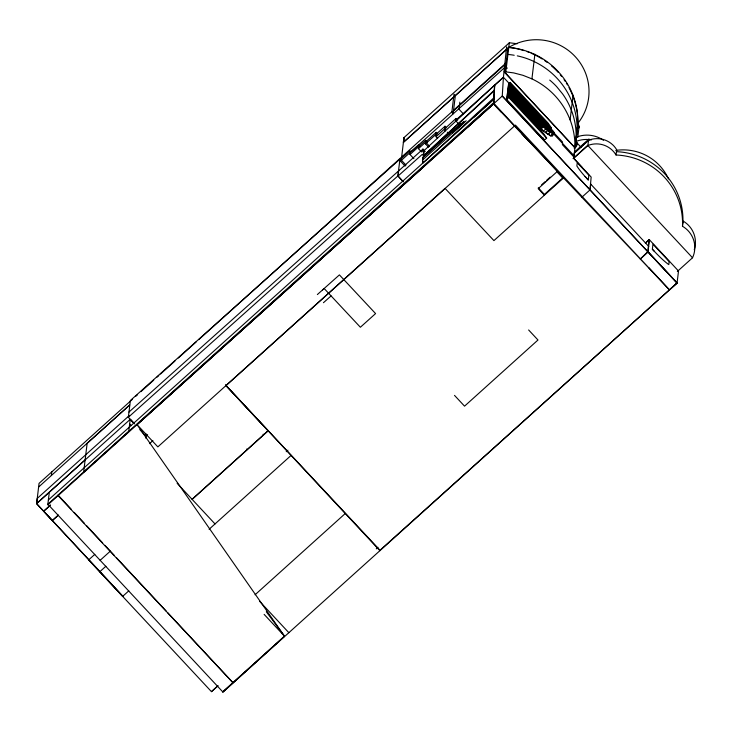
<?xml version="1.0" encoding="UTF-8"?>
<svg xmlns="http://www.w3.org/2000/svg" width="732" height="732" viewBox="0 0 732 732"><rect width="100%" height="100%" fill="white"/><g stroke="black" fill="none" stroke-linecap="round" stroke-linejoin="round"><path stroke-width="1.1" d="M506.626 46.83L503.424 77.272L494.75 85.086L494.109 90.375L423.407 155.907L494.402 90.695L493.496 98.17L422.501 163.382L422.849 157.673L460.721 123.562L460.428 125.968L452.605 132.977L452.806 131.284L460.638 124.275M494.192 97.96L494.219 95.535L494.173 98.902L48.367 499.974M405.153 166.137L400.477 161.15L400.532 159.292L410.094 150.673L409.984 154.516L413.882 158.67M421.577 151.972L418.457 148.651L418.567 144.854L400.477 161.15M437.718 134.011L436.19 132.382L425.521 141.99L425.466 143.847L428.586 147.196M446.557 127.853L445.001 126.243L425.466 143.847L425.722 140.334L409.984 154.516M437.59 138.348L436.062 136.71L436.19 132.382M444.855 131.321L445.001 126.243M457.573 120.066L456.018 118.447L455.945 121.045L459.055 124.266M509.646 83.896L503.424 77.272L502.253 96.048L137.03 424.624L424.304 166.182M544.425 194.41L544.37 195.206L538.23 188.636L556.906 171.819L563.054 178.388L563.1 177.592L544.425 194.41L538.276 187.84M494.374 102.032L47.855 504.229L222.94 692.069L677.063 283L590.001 189.908L591.163 177.071L573.687 158.313L577.914 123.269A52.503 51.606 6.9 0 0 575.553 56.977A52.503 51.606 6.9 0 0 508.777 47.415L455.341 95.581L453.126 113.817L451.818 112.417L454.023 94.208L455.322 95.608L508.777 47.415A76.979 75.588 10.2 0 1 524.167 50.636M645.322 243.07L649.22 239.556L648.104 252.028L640.299 259.055L647.756 251.662L649.22 239.556L678.518 271.023L677.073 283L669.441 289.964M494.027 97.887L494.219 95.535M246.547 450.308L246.684 449.036M403.433 142.328L454.49 96.331L403.433 142.328L403.973 137.616L509.344 42.749L517.185 43.755M128.347 417.277L130.378 400.505L399.928 159.164L397.897 175.936L128.347 417.277L134.478 423.855M58.258 515.227L52.301 520.562L43.673 511.211L50.453 505.089M49.328 492.16L47.772 504.924L493.578 103.862L494.118 98.948L473.384 117.623M38.613 487.045L51.341 475.544L51.78 471.902L132.474 399.279M52.301 520.562L58.267 515.145M83.658 471.994L87.145 443.317L129.71 404.97L51.341 475.544M145.714 438.084L146.208 433.994M263.117 435.183L263.236 434.168M425.21 151.542L422.95 149.099L398.666 170.849L398.034 176.046L422.318 154.306L423.828 155.934M403.405 142.347L403.973 137.616L401.356 159.494M422.565 160.024L422.849 157.673L452.934 130.607L452.605 132.977M422.501 163.382L422.757 161.241M423.014 159.109L424.048 150.609L494.75 85.086L493.578 103.862L467.684 127.148M452.98 130.534L452.898 131.248L463.942 121.292M459.101 108.437L459.861 102.151M574.959 147.736L504.101 71.663L513.654 72.898L522.977 75.314L531.917 78.873A75.634 74.344 6.9 0 1 574.959 147.736L504.97 72.651L507.917 48.275M509.344 42.749L505.812 71.892L504.97 72.651M506.828 98.326L508.95 96.414L543.446 133.444L546.658 138.147L544.526 140.059L506.69 99.433L508.566 83.951L510.241 82.442L548.076 123.068L551.48 128.073L510.094 83.631L510.241 82.442M507.834 90.018L509.811 88.243L509.966 86.888L554.042 134.212L552.065 135.987L550.409 135.813L540.628 129.372L542.751 127.46L509.518 91.775L507.386 93.687M509.957 85.882L510.085 84.811L553.593 131.531A29.71 4.145 48 0 1 553.886 134.349L554.033 133.197L509.957 85.882L508.136 87.52M506.69 99.433L508.822 97.521L508.95 96.414M509.106 95.133L509.234 94.062L541.067 128.228L541.552 129.967L509.106 95.133L506.983 97.045M507.249 94.84L509.371 92.927L509.518 91.775M507.541 92.442L509.664 90.53L509.82 89.231L550.098 132.474L547.966 134.395L545.651 131.897M531.917 78.873L534.9 54.214M552.202 134.844L552.065 135.987A29.71 4.145 48 0 0 552.349 135.447M570.1 119.874L573.083 95.215M582.425 167.692L573.687 158.313L574.327 153.07L588.894 139.94L589.013 138.943L574.437 152.064M575.956 141.294L578.033 124.12A3.413 3.358 6.9 0 1 578.573 128.31M577.786 128.137L578.381 123.168M576.88 144.826L577.136 142.676M577.786 137.314L579.085 126.581M573.687 158.313L587.888 145.522L588.528 140.279A22.628 22.244 6.9 0 1 616.692 149.758L616.051 155.001A69.137 67.957 6.9 0 1 682.489 226.27A24.989 24.568 6.9 0 1 692.527 257.774L677.347 271.453M587.156 178.718L588.29 179.907L584.868 176.275A17.092 2.397 48 0 1 576.862 165.972L577.274 162.714L588.867 175.158L588.272 179.926L587.137 178.745M652.358 249.209L652.971 244.159L669.167 261.544L668.801 264.609A27.834 3.861 48 0 1 655.451 252.503L652.358 249.209L654.545 251.552M682.489 226.27L683.121 221.073A24.989 24.568 6.9 0 1 694.256 249.777M590.001 189.698L590.724 184.089M422.95 149.099L422.648 151.423L424.148 153.052M645.487 243.262L649.22 239.556M456.018 118.447L436.062 136.71M147.626 434.68L145.933 436.208L139.83 429.657M149.529 443.665L152.897 440.6M211.466 691.658L217.907 685.802L211.466 691.658L88.654 559.907L94.812 554.362M222.949 692.079L284.483 636.218L137.03 424.624L157.856 446.886L445.083 188.399L493.926 240.618L563.558 177.94L493.926 103.496M51.78 471.902L39.052 483.367L36.627 503.653L122.656 596.379L128.814 590.834M135.868 396.213L137.57 394.685M140.965 391.629L153.711 380.164M157.106 377.108L158.807 375.571M160.509 374.043L174.948 361.05M178.343 357.994L196.176 341.935M198.729 339.639L451.854 111.813M453.547 110.285L506.141 62.952M451.818 112.417L504.421 65.029M411.1 151.744L505.73 66.566M418.457 148.651L425.667 142.154M444.9 129.71L445.431 129.235M455.963 120.03L503.424 77.272M129.18 415.657L37.231 498.428L36.6 503.625L122.875 596.177M85.132 459.934L36.6 503.625L130.241 419.326L133.892 423.242M460.538 125.099L463.841 122.125M460.428 125.968L463.74 122.994M508.42 85.132L510.094 83.631M508.264 86.458L510.085 84.811M507.999 88.664L509.966 86.888M83.686 472.03L128.777 431.404L130.241 419.326L133.865 423.261M507.697 91.152L509.82 89.231M507.111 95.974L509.234 94.062M550.098 132.474L545.633 129.152L543.51 131.065L541.213 128.603M545.441 132.529L547.573 130.616M554.042 134.212L552.495 134.075L550.519 135.85L548.186 133.352M552.816 134.295L554.033 133.197M577.896 122.692L578.463 122.18L577.841 121.512M100.138 560.319L110.331 551.141M99.735 571.793L105.893 566.248M574.327 153.07L588.528 140.279M268.177 430.828L192.104 499.352L268.04 430.736L225.483 385.032M541.671 184.784L545.066 181.719M546.767 180.191L550.162 177.135M573.037 158.606L587.741 145.366L692.527 257.774M585.088 176.522L586.021 177.501M286.249 451.699L287.932 450.18M209.096 529.273L291.089 455.414M581.839 197.256L590.029 189.89L502.253 96.048L677.073 283L380.018 550.244L226.032 385.526L515.456 125.145L669.441 289.863L493.524 103.907L501.658 112.508M255.056 594.777L345.257 513.525M376.275 548.844L377.977 547.316M222.693 691.813L284.51 636.19L266.329 611.796M422.52 160.043L466.192 120.753M128.978 412.043L398.666 170.849M43.664 511.247L50.426 505.19M323.443 302.709L331.084 295.911M317.368 294.548L339.41 274.893L375.58 313.58L360.382 327.25L324.212 288.564L322.519 289.918M577.905 123.36L577.521 113.954A75.57 74.28 6.9 0 0 508.777 47.415M576.267 137.223L579.607 136.097A28.246 27.761 6.9 0 1 603.488 140.306M575.7 141.569L579.085 140.425A28.246 27.761 6.9 0 1 591.502 139.885M542.751 127.46L541.396 127.313L509.371 92.927M447.279 132.181L448.872 133.819M425.722 140.334L427.287 141.999M425.521 141.99L429.574 146.309M418.567 144.854L420.122 146.519M401.31 160.125L405.995 165.112M550.556 129.244L562.56 142.035L562.414 143.243L554.069 134.349M504.851 65.496L507.285 68.232M581.025 147.26L575.745 141.55L577.951 123.351A76.979 75.588 10.2 0 0 575.7 104.941M573.998 155.687L562.542 143.399L562.396 144.661L573.851 156.95M648.662 267.564L669.441 289.863M458.699 108.894L463.365 113.89M528.632 329.967L537.983 340.005L464.546 406.159L454.517 395.39M225.493 385.041L379.89 550.684M129.674 424.038L131.165 425.64M177.135 483.294L215.025 523.938M259.604 601.311L288.856 632.695M264.133 614.377L284.51 636.19M58.057 495.061L71.123 509.079M74.197 512.382L84.189 523.106M86.495 525.576L102.645 542.897M104.951 545.367L114.21 555.304M116.534 557.802L166.173 611.064M167.729 612.73L232.886 682.636L58.084 495.646M509.811 88.243L552.495 134.075M509.664 90.53L545.633 129.152M590.706 184.107L648.772 246.455M508.822 97.521L546.658 138.147M647.765 251.543L677.073 283M521.916 133.919L528.687 141.212M542.805 137.634L544.526 140.059M587.888 145.522A22.628 22.244 6.9 0 1 616.051 155.001M616.454 151.68A69.137 67.957 6.9 0 1 682.892 222.958M549.714 80.081A74.06 72.816 7.4 0 1 556.604 86.577L562.588 93.897A74.06 72.816 7.4 0 1 576.13 138.083M615.777 150.417A49.319 48.477 6.9 0 1 668.481 178.91M527.15 51.643A76.979 75.588 10.2 0 1 529.108 52.384M531.057 53.171A76.979 75.588 10.2 0 1 542.192 58.99M544.818 60.71A76.979 75.588 10.2 0 1 547.371 62.54M551.443 65.816A76.979 75.588 10.2 0 1 558.177 72.358M560.236 74.71A76.979 75.588 10.2 0 1 561.554 76.329M564.052 79.651A76.979 75.588 10.2 0 1 565.232 81.371M566.367 83.109A76.979 75.588 10.2 0 1 567.446 84.885M568.984 87.602A76.979 75.588 10.2 0 1 572.506 95.114M572.882 96.075A76.979 75.588 10.2 0 1 575.443 103.944M507.926 54.443A75.652 74.362 6.9 0 1 514.203 55.257M517.304 55.861A75.652 74.362 6.9 0 1 577.109 130.287M575.828 142.365A3.413 3.358 6.9 0 1 574.144 148.065M403.314 181.746L397.897 175.9L403.259 181.719"/></g></svg>
